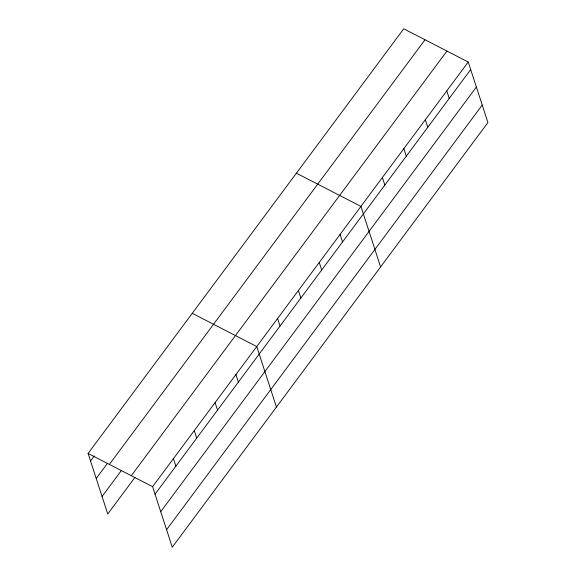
<?xml version="1.0" encoding="UTF-8"?>
<svg xmlns="http://www.w3.org/2000/svg" width="576" height="576" viewBox="0 0 576 576"><rect width="100%" height="100%" fill="white"/><g stroke="black" fill="none" stroke-linecap="round" stroke-linejoin="round"><path stroke-width="0.86" d="M88.085 453.456L403.733 28.8L468.245 62.014L487.915 122.544L172.267 547.2L152.597 486.67L88.085 453.456L107.755 513.986L134.993 477.338M90.533 460.98L94.27 455.954M96.214 478.476L107.431 463.385M109.375 464.414L425.023 39.758M102.067 496.498L121.298 470.621M131.306 475.704L446.954 51.055M152.597 486.67L468.245 62.014M155.045 494.194L470.693 69.545M160.726 511.69L476.374 87.034M166.579 529.711L482.234 105.055M296.417 173.182L360.929 206.395L380.592 266.926M192.247 313.315L256.759 346.529L276.43 407.066M446.782 90.893L449.23 98.417M425.318 119.765L427.766 127.296M403.855 148.644L406.303 156.168M382.392 177.516L384.833 185.047M340.092 234.425L342.54 241.949M319.262 262.447L321.703 269.978M298.426 290.477L300.874 298.008M277.596 318.506L280.044 326.03M235.93 374.558L238.378 382.09M215.093 402.588L217.541 410.112M194.263 430.61L196.711 438.142M173.434 458.64L175.874 466.171"/></g></svg>
